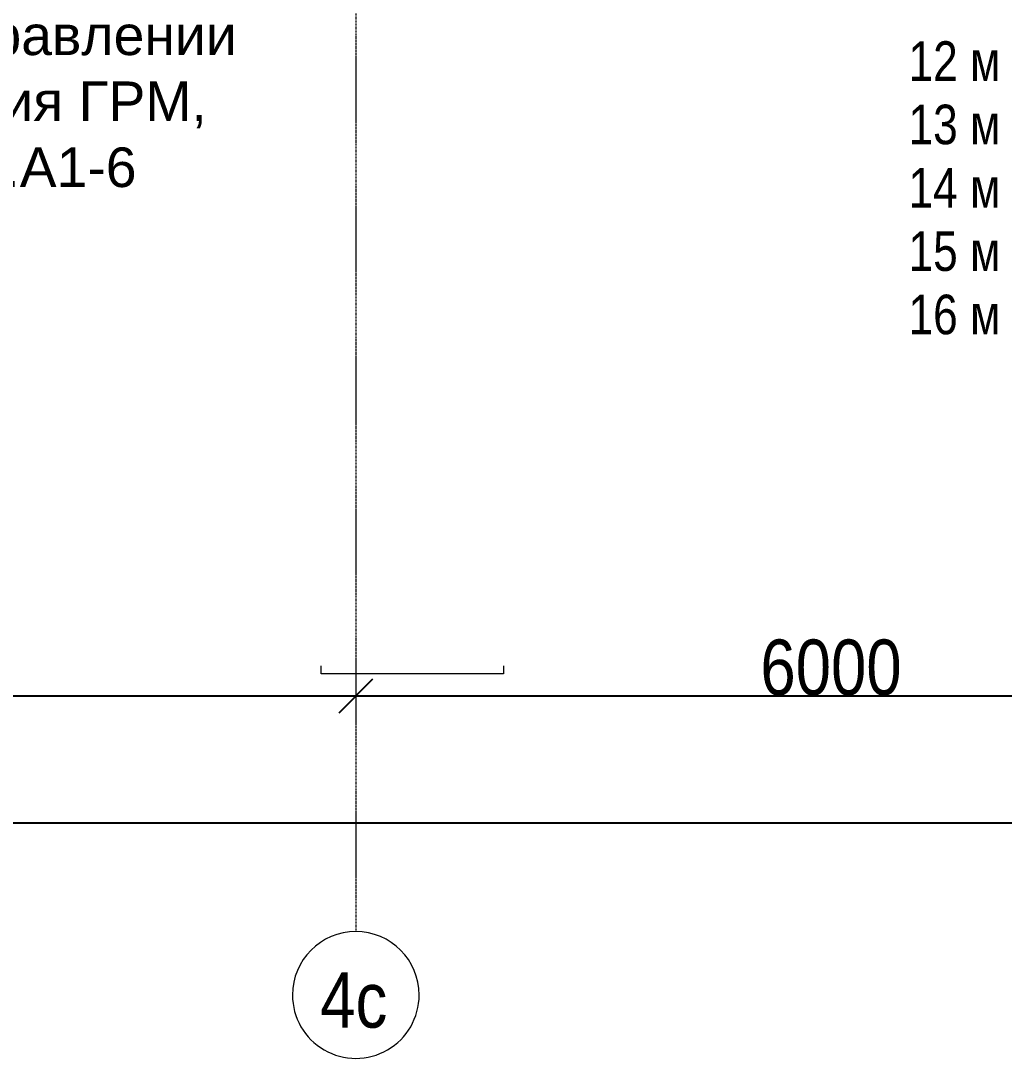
# Model space of a CAD drawing. Header units: metres. Extents: x 14298 to 227756, y -64870 to 286334.
# Drawn here: x 45948 to 52156, y -64870 to -58301 of the extents above; entities that cross this region are included whole.
import ezdxf

# ---------------------------------------------------------------- set-up
doc = ezdxf.new("R2010")
doc.units = ezdxf.units.M
doc.linetypes.add('ADSK_Линия сетки', pattern=[21, 12, -3, 3, -3])
for name, color, linetype, lineweight in [('A-ANNO-DIMS', 7, 'Continuous', 9), ('A-DETL-MBND', 7, 'Continuous', 5), ('A-GLAZ-CWMG', 7, 'Continuous', 5), ('A-WALL-PATT', 7, 'Continuous', 18), ('nadpisi', 84, 'Continuous', 13), ('S-GRID', 7, 'Continuous', 9), ('S-GRID-IDEN', 7, 'Continuous', 9)]:
    doc.layers.add(name, color=color, linetype=linetype, lineweight=lineweight)
doc.styles.add('Arial', font='arial.ttf', dxfattribs={"width": 0.8, "height": 2.5})
doc.styles.add('GOST Common_I', font='ARIALN.TTF', dxfattribs={"height": 350})
doc.styles.get("Standard").update_dxf_attribs({"font": 'ARIALN.TTF'})
doc.dimstyles.new('ADSK_Основной_3_5', dxfattribs={"dimscale": 304.8, "dimtxt": 352.000249, "dimasz": 0.695866, "dimexe": 0.492126, "dimexo": 0.984252, "dimgap": 0, "dimtad": 1, "dimdec": 3, "dimrnd": 0.001, "dimdsep": 46, "dimtxsty": 'GOST Common_I', "dimblk1": 'OBLIQUE', "dimblk2": 'OBLIQUE', "dimsah": 1, "dimcen": 0.09, "dimdle": 0.492126, "dimazin": 0, "dimtfac": 1, "dimtdec": 4, "dimtix": 1, "dimtmove": 0, "dimatfit": 3, "dimfxl": 1, "dimtvp": 1, "dimtolj": 1, "dimtzin": 0, "dimarcsym": 2})

# ---------------------------------------------------------------- blocks, each defined once
blk = doc.blocks.new('Ось сетки - D8-1256827-1 этаж')
at = {"layer": 'S-GRID-IDEN'}
for start, end in [(360, 180), (180, 360)]:
    blk.add_arc((0, 0), 4, start, end, dxfattribs=at)
blk = doc.blocks.new('_Oblique')
at = {"color": 0, "linetype": 'ByBlock', "lineweight": -2}
blk.add_line((-0.5, -0.5), (0.5, 0.5), dxfattribs=at)
blk = doc.blocks.new('DIMBLOCK3-1 этаж')
at = {"layer": 'A-ANNO-DIMS', "color": 0, "lineweight": -2, "transparency": 16777216}
for p, q in [((41912.7, -62564.4), (48212.7, -62564.4)), ((42062.7, -62714.4), (42062.7, -62714.4)), ((48062.7, -62714.4), (48062.7, -62714.4))]:
    blk.add_line(p, q, dxfattribs=at)
at = {"layer": 'Defpoints', "color": 0, "transparency": 16777216}
for p in [(42062.7, -62414.4), (48062.7, -62414.4), (48062.7, -62564.4)]:
    blk.add_point(p, dxfattribs=at)
at = {"layer": 'A-ANNO-DIMS', "color": 0, "lineweight": -2, "transparency": 16777216, "xscale": 212.1, "yscale": 212.1, "zscale": 212.1, "rotation": 180}
blk.add_blockref('_Oblique', (42062.7, -62564.4), dxfattribs=at)
at = {"layer": 'A-ANNO-DIMS', "color": 0, "lineweight": -2, "transparency": 16777216, "xscale": 212.1, "yscale": 212.1, "zscale": 212.1}
blk.add_blockref('_Oblique', (48062.7, -62564.4), dxfattribs=at)
at = {"layer": 'A-ANNO-DIMS', "color": 0, "lineweight": 15, "transparency": 16777216, "insert": (45062.7, -62385.7), "char_height": 350, "width": 945.031, "attachment_point": 5, "style": 'GOST Common_I'}
blk.add_mtext('\\A1;6000', dxfattribs=at)
blk = doc.blocks.new('DIMBLOCK4-1 этаж')
at = {"layer": 'A-ANNO-DIMS', "color": 0, "lineweight": -2, "transparency": 16777216}
for p, q in [((47912.7, -62564.4), (54212.7, -62564.4)), ((48062.7, -62714.4), (48062.7, -62714.4)), ((54062.7, -62714.4), (54062.7, -62714.4))]:
    blk.add_line(p, q, dxfattribs=at)
at = {"layer": 'Defpoints', "color": 0, "transparency": 16777216}
for p in [(48062.7, -62414.4), (54062.7, -62414.4), (54062.7, -62564.4)]:
    blk.add_point(p, dxfattribs=at)
at = {"layer": 'A-ANNO-DIMS', "color": 0, "lineweight": -2, "transparency": 16777216, "xscale": 212.1, "yscale": 212.1, "zscale": 212.1, "rotation": 180}
blk.add_blockref('_Oblique', (48062.7, -62564.4), dxfattribs=at)
at = {"layer": 'A-ANNO-DIMS', "color": 0, "lineweight": -2, "transparency": 16777216, "xscale": 212.1, "yscale": 212.1, "zscale": 212.1}
blk.add_blockref('_Oblique', (54062.7, -62564.4), dxfattribs=at)
at = {"layer": 'A-ANNO-DIMS', "color": 0, "lineweight": 15, "transparency": 16777216, "insert": (51062.7, -62385.7), "char_height": 350, "width": 945.031, "attachment_point": 5, "style": 'GOST Common_I'}
blk.add_mtext('\\A1;6000', dxfattribs=at)
blk = doc.blocks.new('DIMBLOCK15-1 этаж')
at = {"layer": 'A-ANNO-DIMS', "color": 0, "lineweight": -2, "transparency": 16777216}
for p, q in [((32662.7, -63184.2), (32662.7, -63514.4)), ((87462.7, -63184.2), (87462.7, -63514.4)), ((32512.7, -63364.4), (87612.7, -63364.4))]:
    blk.add_line(p, q, dxfattribs=at)
at = {"layer": 'Defpoints', "color": 0, "transparency": 16777216}
for p in [(32662.7, -62884.2), (87462.7, -62884.2), (87462.7, -63364.4)]:
    blk.add_point(p, dxfattribs=at)
at = {"layer": 'A-ANNO-DIMS', "color": 0, "lineweight": -2, "transparency": 16777216, "xscale": 212.1, "yscale": 212.1, "zscale": 212.1, "rotation": 180}
blk.add_blockref('_Oblique', (32662.7, -63364.4), dxfattribs=at)
at = {"layer": 'A-ANNO-DIMS', "color": 0, "lineweight": -2, "transparency": 16777216, "xscale": 212.1, "yscale": 212.1, "zscale": 212.1}
blk.add_blockref('_Oblique', (87462.7, -63364.4), dxfattribs=at)
at = {"layer": 'A-ANNO-DIMS', "color": 0, "lineweight": 15, "transparency": 16777216, "insert": (60062.7, -63185.7), "char_height": 350, "width": 1217.086, "attachment_point": 5, "style": 'GOST Common_I'}
blk.add_mtext('\\A1;54800', dxfattribs=at)
blk = doc.blocks.new('Прямоугольный импост - 50 x 150мм-V317-Фасад 11с-1с')
at = {"layer": 'A-GLAZ-CWMG'}
for p, q in [((-34832.7, 3700), (-34832.7, 3750)), ((-33682.7, 3750), (-33682.7, 3700)), ((-33682.7, 3700), (-34832.7, 3700))]:
    blk.add_line(p, q, dxfattribs=at)

msp = doc.modelspace()

# ---------------------------------------------------------------- hatches: boundary and pattern name
at = {"layer": 'A-WALL-PATT', "lineweight": 5}
h = msp.add_hatch(dxfattribs=at)
h.set_pattern_fill('FP_81', color=256, style=0, pattern_type=2)
h.set_pattern_definition([(0, (0, -18516.3), (812.8, 203.2), [33.528, -576.072, 33.528, -576.072, -3251.2]), (0, (0, -18516.3), (812.8, 203.2), [-1219.2, 33.528, -1185.672, 33.528, -576.072, -1422.4]), (0, (0, -18516.3), (812.8, 203.2), [-3048, 33.528, -372.872, 33.528, -982.472]), (120, (304.8, -18414.7), (-582.37636, 602.30545), [33.528, -576.072, 33.528, -576.072, -3251.2]), (120, (304.8, -18414.7), (-582.37636, 602.30545), [-1219.2, 33.528, -1185.672, 33.528, -576.072, -1422.4]), (120, (304.8, -18414.7), (-582.37636, 602.30545), [-3048, 33.528, -372.872, 33.528, -982.472]), (240, (406.4, -18008.3), (-230.42364, -805.50545), [33.528, -576.072, 33.528, -576.072, -3251.2]), (240, (406.4, -18008.3), (-230.42364, -805.50545), [-1219.2, 33.528, -1185.672, 33.528, -576.072, -1422.4]), (240, (406.4, -18008.3), (-230.42364, -805.50545), [-3048, 33.528, -372.872, 33.528, -982.472])])
h.paths.add_polyline_path([(50861.0203, -59251.1745), (51497.6532, -59251.1745), (51497.6532, -59254.1745), (49282.6532, -59254.1745), (49282.6532, -59251.1745)], flags=0)

# ---------------------------------------------------------------- linework, layer by layer
at = {"layer": 'S-GRID', "linetype": 'ADSK_Линия сетки', "lineweight": 15}
msp.add_line((48062.6532, -39335.6443), (48062.6532, -64052.4737), dxfattribs=at)

# ---------------------------------------------------------------- block references
at = {"layer": 'A-GLAZ-CWMG', "lineweight": 15}
msp.add_blockref('Прямоугольный импост - 50 x 150мм-V317-Фасад 11с-1с', (82677.081, -66124.9706), dxfattribs=at)
at = {"layer": 'S-GRID-IDEN', "lineweight": 15, "xscale": 99.99999999999993, "yscale": 99.99999999999993, "zscale": 99.99999999999993, "rotation": 180}
msp.add_blockref('Ось сетки - D8-1256827-1 этаж', (48062.6532, -64452.4737), dxfattribs=at)

# ---------------------------------------------------------------- texts
at = {"layer": 'A-DETL-MBND', "lineweight": 15, "insert": (44545.8775, -58267.6929), "char_height": 250, "attachment_point": 1}
msp.add_mtext_dynamic_manual_height_columns('\\pi351.505;{\\fArial|b0|i0|c204|p34;в направлении  \\P\\pi533.8875;здания ГРМ, \\P\\pi976.335;гр.А1-6}', width=3070.505526, gutter_width=12.5, heights=[0], dxfattribs=at)
at = {"layer": 'nadpisi', "color": 0, "char_height": 250, "width": 1402.065175, "attachment_point": 1, "style": 'Arial'}
for s, insert in [('12 м', (51552.0269, -58430.7032)), ('13 м', (51552.0269, -58830.7032)), ('14 м', (51552.0269, -59230.7032)), ('15 м', (51552.0269, -59630.7032)), ('16 м', (51552.0269, -60030.7032))]:
    msp.add_mtext(s, dxfattribs=dict(at, insert=insert))
at = {"layer": 'S-GRID-IDEN', "lineweight": 15, "insert": (47837.9192, -64308.6099), "char_height": 350, "width": 493.8395, "attachment_point": 1, "style": 'GOST Common_I'}
msp.add_mtext('4с', dxfattribs=at)

# ---------------------------------------------------------------- dimensions: what is measured, and where the dimension line sits
at = {"layer": 'A-ANNO-DIMS', "lineweight": 15}
for base, p1, p2, override, picture, middle in [((48062.6532, -62564.3923), (42062.6532, -62414.4149), (48062.6532, -62414.4149), {"dimpost": '<>', "dimfxl": 6000}, 'DIMBLOCK3-1 этаж', (45062.6532, -62385.6917)), ((54062.6532, -62564.3923), (48062.6532, -62414.4149), (54062.6532, -62414.4149), {"dimpost": '<>', "dimfxl": 6000}, 'DIMBLOCK4-1 этаж', (51062.6532, -62385.6917)), ((87462.6532, -63364.3923), (32662.6532, -62884.1574), (87462.6532, -62884.1574), {"dimpost": '<>', "dimfxl": 54800}, 'DIMBLOCK15-1 этаж', (60062.6532, -63185.6917))]:
    dim = msp.add_linear_dim(base=base, p1=p1, p2=p2, dimstyle='ADSK_Основной_3_5', override=override, dxfattribs=at)
    dim.commit()
    dim.dimension.update_dxf_attribs({"geometry": picture, "text_midpoint": middle})

doc.saveas('drawing.dxf')
